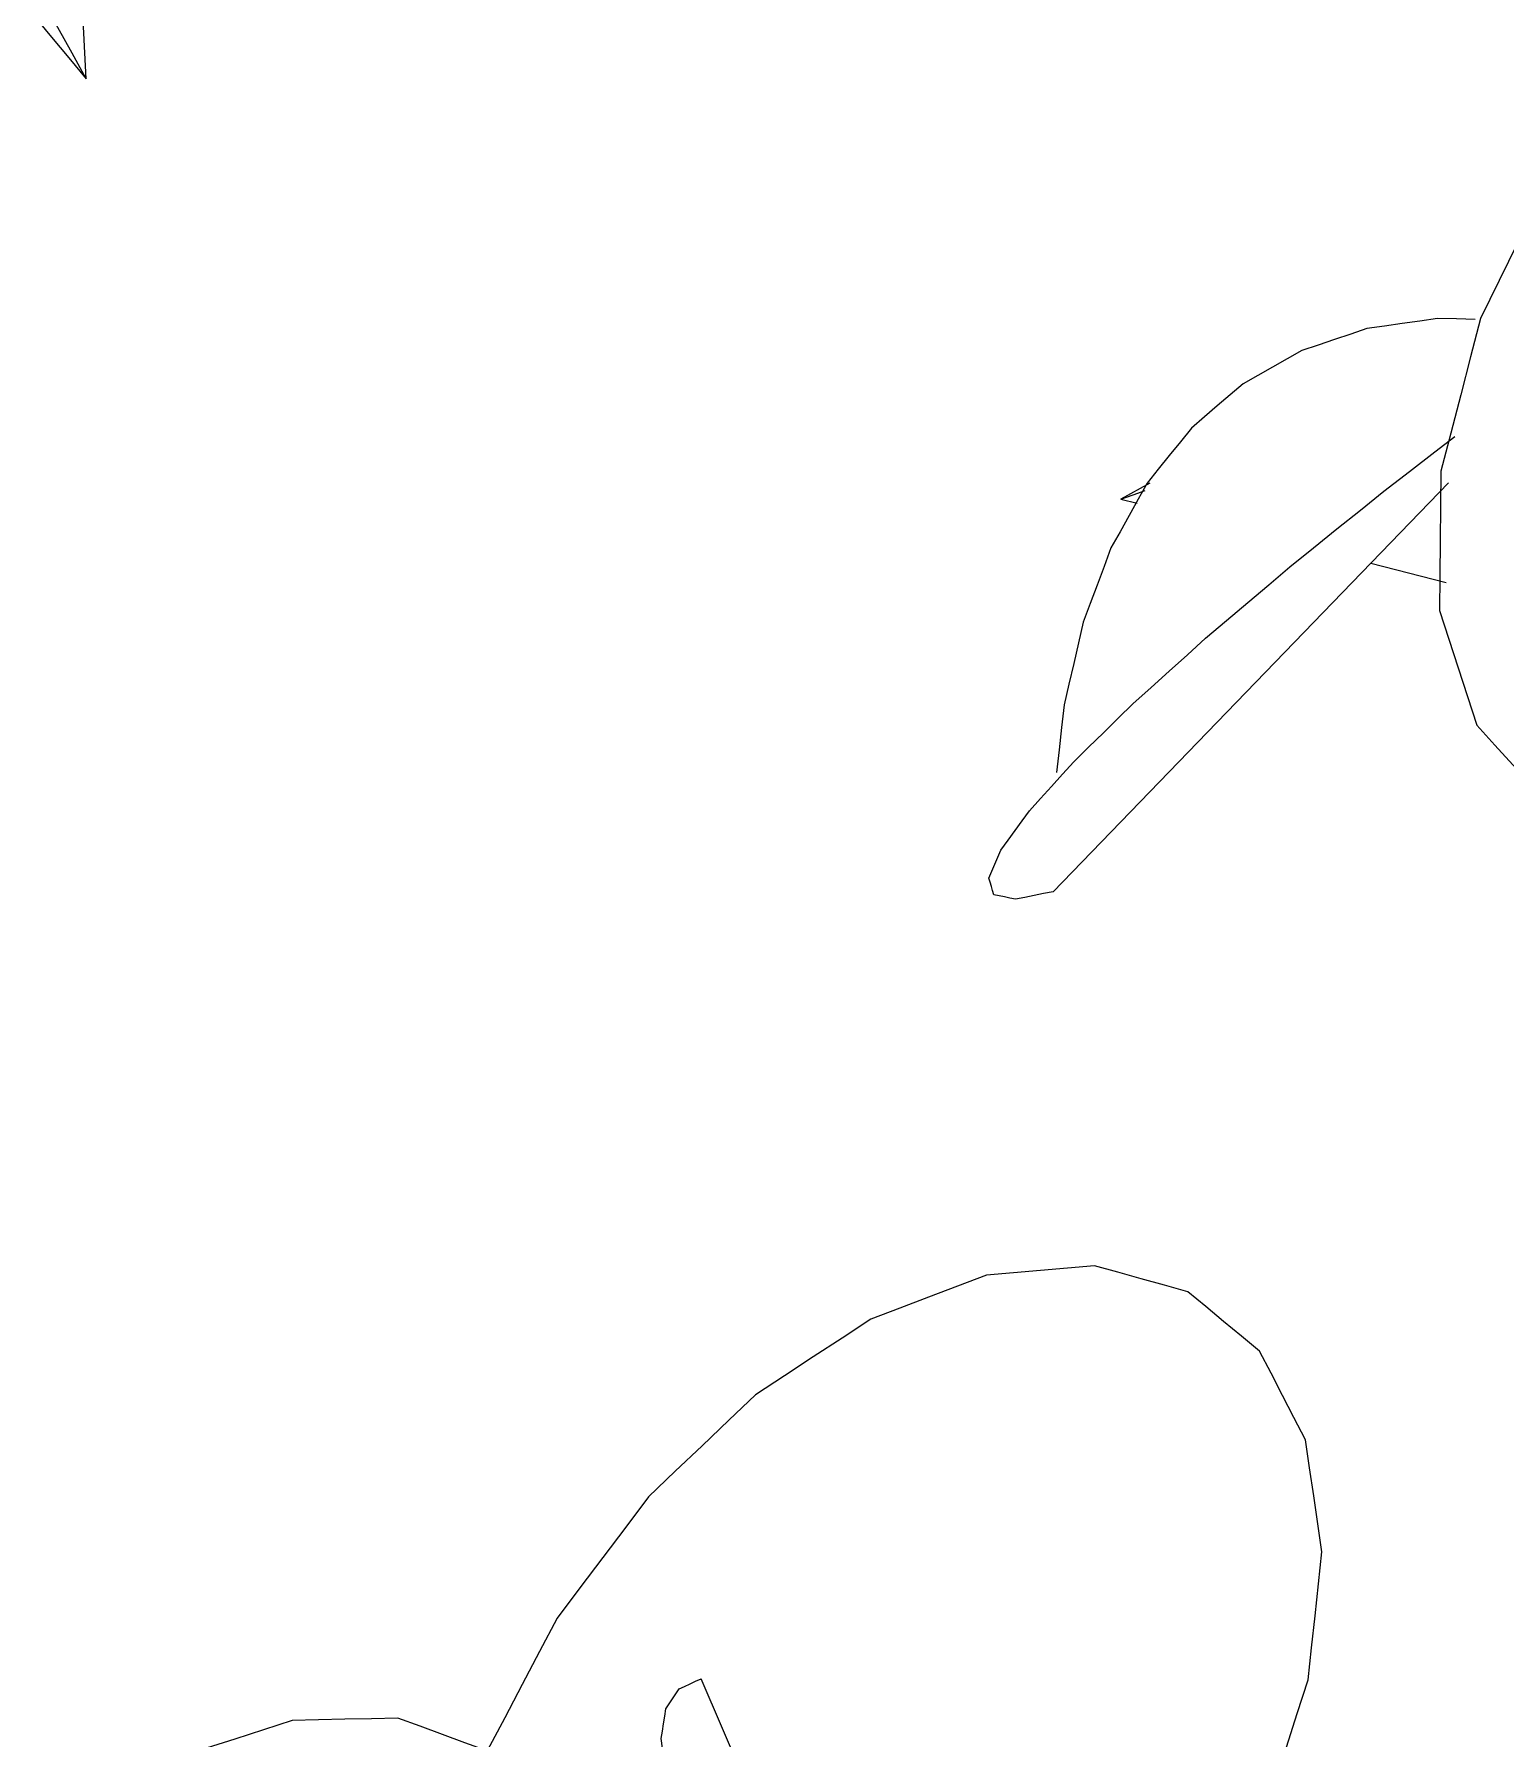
# Model space of a CAD drawing. Header units: metres. Extents: x -18.34 to -13.25, y -25.49 to -16.26.
# Drawn here: x -15.1419 to -15.0829, y -21.3513 to -21.2829 of the extents above; entities that cross this region are included whole.
import ezdxf

# ---------------------------------------------------------------- set-up
doc = ezdxf.new("R2010")
doc.units = ezdxf.units.M
doc.layers.add('Importações nas famílias', color=7, linetype='Continuous', lineweight=5)
doc.layers.add('Vegetação', color=7, linetype='Continuous', lineweight=5)

# ---------------------------------------------------------------- blocks, each defined once
blk = doc.blocks.new('Planta_pergolado_12200 - plantas pergolado_skp_Component_12-V3388-Pavimento 02 - Executivo')
at = {"layer": 'Importações nas famílias', "color": 9, "flags": 128}
for points in [[(0.166319, 0.03101), (0.16551, 0.030566), (0.164672, 0.030106)], [(0.164672, 0.030106), (0.163927, 0.029542), (0.163182, 0.028978), (0.162438, 0.028414), (0.161693, 0.02785)], [(0.161693, 0.02785), (0.16106, 0.027195), (0.160428, 0.02654), (0.159795, 0.025885), (0.159162, 0.02523)], [(0.159162, 0.02523), (0.158656, 0.024499), (0.158149, 0.023769), (0.157643, 0.023038), (0.157137, 0.022308)], [(0.157137, 0.022308), (0.156769, 0.021519), (0.156401, 0.02073), (0.156033, 0.019942), (0.155665, 0.019153)], [(0.155665, 0.019153), (0.155445, 0.018324), (0.155273, 0.017681)], [(0.155224, 0.017496), (0.155003, 0.016667), (0.154782, 0.015838)], [(0.154782, 0.015838), (0.154714, 0.014989), (0.154645, 0.01414), (0.154577, 0.013291), (0.154508, 0.012442)], [(0.154508, 0.012442), (0.154594, 0.011593), (0.154679, 0.010744), (0.154764, 0.009894), (0.15485, 0.009045)], [(0.15485, 0.009045), (0.155087, 0.008215), (0.155324, 0.007385), (0.155561, 0.006555), (0.155798, 0.005725)], [(0.155798, 0.005725), (0.156182, 0.004934), (0.156565, 0.004143), (0.156949, 0.003352), (0.157332, 0.002561)], [(0.157332, 0.002561), (0.157853, 0.001827), (0.158374, 0.001094)]]:
    blk.add_lwpolyline(points, dxfattribs=at)
blk = doc.blocks.new('Planta_pergolado_12200 - plantas pergolado_skp_Component_16-V3391-Pavimento 02 - Executivo')
blk.add_blockref('Planta_pergolado_12200 - plantas pergolado_skp_Component_12-V3388-Pavimento 02 - Executivo', (0, 0))
blk = doc.blocks.new('Planta_pergolado_12200 - plantas pergolado_skp_-V3395-Pavimento 02 - Executivo')
blk.add_blockref('Planta_pergolado_12200 - plantas pergolado_skp_Component_16-V3391-Pavimento 02 - Executivo', (0, 0))
blk = doc.blocks.new('Planta_pergolado_12200 - plantas pergolado_skp_-V3396-Pavimento 02 - Executivo')
at = {"xscale": 1.254472261797389, "yscale": 1.254472261797389, "zscale": 1.254472261797389, "rotation": 44.99999999999149}
blk.add_blockref('Planta_pergolado_12200 - plantas pergolado_skp_-V3395-Pavimento 02 - Executivo', (0.101937, -0.102346), dxfattribs=at)
blk = doc.blocks.new('Planta_pergolado_12200 - plantas pergolado_skp_Component_12-V128-Pavimento 02 - Executivo')
at = {"layer": 'Importações nas famílias', "color": 9}
for p, q in [((0.139728, 0.033131), (0.144312, 0.036563)), ((0.140108, 0.03472), (0.140926, 0.035107)), ((0.124402, 0.021655), (0.126268, 0.023052)), ((0.118394, 0.018006), (0.118225, 0.01703)), ((0.118225, 0.01703), (0.118628, 0.017332))]:
    blk.add_line(p, q, dxfattribs=at)
at = {"layer": 'Importações nas famílias', "color": 9, "flags": 128}
for points in [[(0.141649, 0.037965), (0.140953, 0.038168), (0.140257, 0.03837), (0.139562, 0.038573)], [(0.144312, 0.036563), (0.143646, 0.036914), (0.142981, 0.037264), (0.142315, 0.037615), (0.141649, 0.037965)], [(0.140926, 0.035107), (0.141772, 0.035471), (0.142619, 0.035835), (0.143466, 0.036199), (0.144312, 0.036563)], [(0.118225, 0.01703), (0.11835, 0.017394), (0.118476, 0.017758)]]:
    blk.add_lwpolyline(points, dxfattribs=at)
blk = doc.blocks.new('Planta_pergolado_12200 - plantas pergolado_skp_Component_12-V129-Pavimento 02 - Executivo')
at = {"layer": 'Importações nas famílias', "color": 9}
for p, q in [((0.168039, 0.023322), (0.171514, 0.03287)), ((0.163492, 0.013721), (0.16367, 0.014256)), ((0.159925, 0.001027), (0.164482, 0.013548))]:
    blk.add_line(p, q, dxfattribs=at)
at = {"layer": 'Importações nas famílias', "color": 9, "flags": 128}
for points in [[(0.170805, 0.031897), (0.171023, 0.032255), (0.171242, 0.032612)], [(0.169865, 0.030127), (0.1701, 0.030569), (0.170335, 0.031012), (0.17057, 0.031454), (0.170805, 0.031897)], [(0.166319, 0.03101), (0.16551, 0.030566), (0.164672, 0.030106)], [(0.164672, 0.030106), (0.163927, 0.029542), (0.163182, 0.028978), (0.162438, 0.028414), (0.161693, 0.02785)], [(0.168871, 0.028037), (0.169119, 0.02856), (0.169368, 0.029082), (0.169616, 0.029605), (0.169865, 0.030127)], [(0.161693, 0.02785), (0.16106, 0.027195), (0.160428, 0.02654), (0.159795, 0.025885), (0.159162, 0.02523)], [(0.167834, 0.025652), (0.168093, 0.026248), (0.168352, 0.026845), (0.168612, 0.027441), (0.168871, 0.028037)], [(0.16679, 0.023056), (0.167033, 0.023661), (0.1673, 0.024324), (0.167567, 0.024988), (0.167834, 0.025652)], [(0.159162, 0.02523), (0.158656, 0.024499), (0.158149, 0.023769), (0.157643, 0.023038), (0.157137, 0.022308)], [(0.157137, 0.022308), (0.156769, 0.021519), (0.156401, 0.02073), (0.156033, 0.019942), (0.155665, 0.019153)], [(0.155665, 0.019153), (0.155445, 0.018324), (0.155224, 0.017496), (0.155003, 0.016667), (0.154782, 0.015838)], [(0.154782, 0.015838), (0.154714, 0.014989), (0.154645, 0.01414), (0.154577, 0.013291), (0.154508, 0.012442)], [(0.162418, 0.010307), (0.162687, 0.011161), (0.162955, 0.012014), (0.163223, 0.012868), (0.163492, 0.013721)], [(0.154508, 0.012442), (0.154594, 0.011593), (0.154679, 0.010744), (0.154764, 0.009894), (0.15485, 0.009045)], [(0.161373, 0.006794), (0.161634, 0.007672), (0.161896, 0.008551), (0.162157, 0.009429), (0.162418, 0.010307)], [(0.15485, 0.009045), (0.155087, 0.008215), (0.155324, 0.007385), (0.155561, 0.006555), (0.155798, 0.005725)], [(0.160369, 0.003221), (0.16062, 0.004114), (0.160871, 0.005007), (0.161122, 0.005901), (0.161373, 0.006794)], [(0.155798, 0.005725), (0.156182, 0.004934), (0.156565, 0.004143), (0.156949, 0.003352), (0.157332, 0.002561)], [(0.159892, 0.001424), (0.16013, 0.002322), (0.160369, 0.003221)], [(0.157332, 0.002561), (0.157853, 0.001827), (0.158374, 0.001094)]]:
    blk.add_lwpolyline(points, dxfattribs=at)
blk = doc.blocks.new('Planta_pergolado_12200 - plantas pergolado_skp_Component_16-V3467-Pavimento 02 - Executivo')
for name in ['Planta_pergolado_12200 - plantas pergolado_skp_Component_12-V128-Pavimento 02 - Executivo', 'Planta_pergolado_12200 - plantas pergolado_skp_Component_12-V129-Pavimento 02 - Executivo']:
    blk.add_blockref(name, (0, 0))
blk = doc.blocks.new('Planta_pergolado_12200 - plantas pergolado_skp_-V3473-Pavimento 02 - Executivo')
blk.add_blockref('Planta_pergolado_12200 - plantas pergolado_skp_Component_16-V3467-Pavimento 02 - Executivo', (0, 0))
blk = doc.blocks.new('Planta_pergolado_12200 - plantas pergolado_skp_-V3474-Pavimento 02 - Executivo')
at = {"xscale": 1.254472261797389, "yscale": 1.254472261797389, "zscale": 1.254472261797389, "rotation": 44.99999999999149}
blk.add_blockref('Planta_pergolado_12200 - plantas pergolado_skp_-V3473-Pavimento 02 - Executivo', (0.101937, -0.102346), dxfattribs=at)
blk = doc.blocks.new('Planta_pergolado_12200 - plantas pergolado_skp_-V3475-Pavimento 02 - Executivo')
at = {"rotation": 89.9999999999999}
for name in ['Planta_pergolado_12200 - plantas pergolado_skp_-V3474-Pavimento 02 - Executivo', 'Planta_pergolado_12200 - plantas pergolado_skp_-V3396-Pavimento 02 - Executivo']:
    blk.add_blockref(name, (0.696245, 0.01573), dxfattribs=at)
blk = doc.blocks.new('Planta_pergolado_12200 - plantas pergolado_skp_Component_17-V3931-Pavimento 02 - Executivo')
at = {"layer": 'Importações nas famílias', "color": 9, "flags": 128}
for points in [[(-0.313583, 0.347997), (-0.31473, 0.347625), (-0.315878, 0.347252), (-0.317025, 0.34688), (-0.318173, 0.346507)], [(-0.30799, 0.347946), (-0.309388, 0.347959), (-0.310787, 0.347972), (-0.312185, 0.347985), (-0.313583, 0.347997)], [(-0.301874, 0.346357), (-0.303403, 0.346754), (-0.304932, 0.347151), (-0.306461, 0.347549), (-0.30799, 0.347946)], [(-0.318173, 0.346507), (-0.318972, 0.345781), (-0.319771, 0.345055), (-0.32057, 0.344329), (-0.321369, 0.343602)], [(-0.295757, 0.343366), (-0.297286, 0.344114), (-0.298815, 0.344861), (-0.300345, 0.345609), (-0.301874, 0.346357)]]:
    blk.add_lwpolyline(points, dxfattribs=at)
blk = doc.blocks.new('Planta_pergolado_12200 - plantas pergolado_skp_Component_16-V3932-Pavimento 02 - Executivo')
blk.add_blockref('Planta_pergolado_12200 - plantas pergolado_skp_Component_17-V3931-Pavimento 02 - Executivo', (0, 0))
blk = doc.blocks.new('Planta_pergolado_12200 - plantas pergolado_skp_Component_12-V727-Pavimento 02 - Executivo')
at = {"layer": 'Importações nas famílias', "color": 9}
blk.add_line((-0.308457, -0.347645), (-0.324856, -0.363501), dxfattribs=at)
at = {"layer": 'Importações nas famílias', "color": 9, "flags": 128}
for points in [[(-0.301905, -0.346566), (-0.301888, -0.347323), (-0.30187, -0.348079)], [(-0.308789, -0.350229), (-0.308004, -0.34921), (-0.307219, -0.34819), (-0.306598, -0.347385)], [(-0.30187, -0.348079), (-0.301972, -0.348787), (-0.302073, -0.349496), (-0.302174, -0.350204), (-0.302275, -0.350913)], [(-0.311827, -0.354003), (-0.311068, -0.35306), (-0.310308, -0.352116), (-0.309548, -0.351172), (-0.308789, -0.350229)], [(-0.302275, -0.350913), (-0.302494, -0.351565), (-0.302712, -0.352217), (-0.302931, -0.352869), (-0.303149, -0.353522)], [(-0.314694, -0.357387), (-0.313977, -0.356541), (-0.31326, -0.355695), (-0.312544, -0.354849), (-0.311827, -0.354003)], [(-0.303149, -0.353522), (-0.303483, -0.354111), (-0.303816, -0.3547), (-0.30415, -0.355289), (-0.304483, -0.355878)], [(-0.304483, -0.355878), (-0.304928, -0.356397), (-0.305373, -0.356916), (-0.305817, -0.357435), (-0.306262, -0.357954)], [(-0.31732, -0.360299), (-0.316664, -0.359571), (-0.316007, -0.358843), (-0.31535, -0.358115), (-0.314694, -0.357387)], [(-0.306262, -0.357954), (-0.306813, -0.358398), (-0.307364, -0.358842), (-0.307915, -0.359285), (-0.308466, -0.359729)], [(-0.308466, -0.359729), (-0.309117, -0.360092), (-0.309768, -0.360455), (-0.310419, -0.360818), (-0.31107, -0.361181)], [(-0.319646, -0.362673), (-0.319064, -0.36208), (-0.318483, -0.361486), (-0.317902, -0.360893), (-0.31732, -0.360299)], [(-0.31107, -0.361181), (-0.311814, -0.361459), (-0.312558, -0.361737), (-0.313302, -0.362016), (-0.314046, -0.362294)], [(-0.314046, -0.362294), (-0.314875, -0.362485), (-0.315704, -0.362676), (-0.316532, -0.362867), (-0.317361, -0.363057)], [(-0.321615, -0.364452), (-0.321123, -0.364008), (-0.320631, -0.363563), (-0.320138, -0.363118), (-0.319646, -0.362673)], [(-0.324856, -0.363501), (-0.324932, -0.36388), (-0.325007, -0.364259), (-0.325083, -0.364637), (-0.325158, -0.365016)], [(-0.317361, -0.363057), (-0.318265, -0.363158), (-0.319169, -0.363259), (-0.320074, -0.36336)], [(-0.325158, -0.365016), (-0.325113, -0.365232), (-0.325067, -0.365448), (-0.325021, -0.365664), (-0.324976, -0.36588)], [(-0.323183, -0.365595), (-0.322791, -0.365309), (-0.322399, -0.365024), (-0.322007, -0.364738), (-0.321615, -0.364452)], [(-0.324312, -0.366075), (-0.32403, -0.365955), (-0.323747, -0.365835), (-0.323465, -0.365715), (-0.323183, -0.365595)], [(-0.324976, -0.36588), (-0.32481, -0.365929), (-0.324644, -0.365978), (-0.324478, -0.366026), (-0.324312, -0.366075)]]:
    blk.add_lwpolyline(points, dxfattribs=at)
blk = doc.blocks.new('Planta_pergolado_12200 - plantas pergolado_skp_Component_12-V3933-Pavimento 02 - Executivo')
at = {"layer": 'Importações nas famílias', "color": 9}
for p, q in [((-0.359669, 0.379294), (-0.360752, 0.379851)), ((-0.375937, 0.369206), (-0.356418, 0.377623))]:
    blk.add_line(p, q, dxfattribs=at)
at = {"layer": 'Importações nas famílias', "color": 9, "flags": 128}
for points in [[(-0.372719, 0.383038), (-0.373552, 0.382991), (-0.374385, 0.382945), (-0.375218, 0.382898), (-0.375937, 0.382858)], [(-0.369, 0.38259), (-0.36993, 0.382702), (-0.370859, 0.382814), (-0.371789, 0.382926), (-0.372719, 0.383038)], [(-0.364979, 0.381519), (-0.365984, 0.381787), (-0.36699, 0.382055), (-0.367995, 0.382322), (-0.369, 0.38259)], [(-0.360752, 0.379851), (-0.361809, 0.380268), (-0.362866, 0.380685), (-0.363923, 0.381102), (-0.364979, 0.381519)], [(-0.362297, 0.37852), (-0.361817, 0.378651), (-0.361337, 0.378782), (-0.360858, 0.378913), (-0.360378, 0.379044)], [(-0.360378, 0.379044), (-0.359987, 0.379087), (-0.359597, 0.37913), (-0.359206, 0.379173), (-0.358815, 0.379217)], [(-0.358815, 0.379217), (-0.358518, 0.379171), (-0.358221, 0.379126), (-0.357923, 0.379081), (-0.357626, 0.379035)], [(-0.357626, 0.379035), (-0.357426, 0.378902), (-0.357225, 0.378769), (-0.357025, 0.378636), (-0.356824, 0.378502)], [(-0.364551, 0.377649), (-0.363987, 0.377867), (-0.363424, 0.378084), (-0.36286, 0.378302), (-0.362297, 0.37852)], [(-0.356824, 0.378502), (-0.356722, 0.378282), (-0.356621, 0.378063), (-0.356519, 0.377843), (-0.356418, 0.377623)], [(-0.367115, 0.376442), (-0.366474, 0.376744), (-0.365833, 0.377046), (-0.365192, 0.377347), (-0.364551, 0.377649)], [(-0.36996, 0.374912), (-0.369249, 0.375295), (-0.368537, 0.375677), (-0.367826, 0.37606), (-0.367115, 0.376442)], [(-0.373055, 0.373076), (-0.372281, 0.373535), (-0.371508, 0.373994), (-0.370734, 0.374453), (-0.36996, 0.374912)], [(-0.376044, 0.371161), (-0.375538, 0.371485), (-0.37471, 0.372015), (-0.373883, 0.372546), (-0.373055, 0.373076)]]:
    blk.add_lwpolyline(points, dxfattribs=at)
blk = doc.blocks.new('Planta_pergolado_12200 - plantas pergolado_skp_Component_17-V3934-Pavimento 02 - Executivo')
at = {"layer": 'Importações nas famílias', "color": 9, "flags": 128}
for points in [[(-0.358089, 0.394023), (-0.358462, 0.395173), (-0.358835, 0.396323), (-0.359208, 0.397474), (-0.359581, 0.398624)], [(-0.357998, 0.389785), (-0.358021, 0.390844), (-0.358043, 0.391904), (-0.358066, 0.392963), (-0.358089, 0.394023)], [(-0.359312, 0.386199), (-0.358984, 0.387096), (-0.358655, 0.387992), (-0.358326, 0.388889), (-0.357998, 0.389785)], [(-0.35399, 0.383399), (-0.35532, 0.384099), (-0.356651, 0.384799), (-0.357982, 0.385499), (-0.359312, 0.386199)], [(-0.349117, 0.379727), (-0.350335, 0.380645), (-0.351553, 0.381563), (-0.352771, 0.382481), (-0.35399, 0.383399)], [(-0.345026, 0.375434), (-0.346049, 0.376507), (-0.347071, 0.37758), (-0.348094, 0.378654), (-0.349117, 0.379727)], [(-0.341996, 0.370811), (-0.342753, 0.371967), (-0.343511, 0.373122), (-0.344268, 0.374278), (-0.345026, 0.375434)], [(-0.340233, 0.366174), (-0.340674, 0.367333), (-0.341114, 0.368493), (-0.341555, 0.369652), (-0.341996, 0.370811)], [(-0.339858, 0.36184), (-0.339951, 0.362923), (-0.340045, 0.364007), (-0.340139, 0.365091), (-0.340233, 0.366174)], [(-0.340895, 0.358102), (-0.340636, 0.359037), (-0.340376, 0.359971), (-0.340117, 0.360905), (-0.339858, 0.36184)], [(-0.343275, 0.355217), (-0.34268, 0.355938), (-0.342085, 0.35666), (-0.34149, 0.357381), (-0.340895, 0.358102)], [(-0.361871, 0.355012), (-0.360519, 0.354577), (-0.359166, 0.354143), (-0.357814, 0.353708), (-0.356461, 0.353274)], [(-0.346835, 0.35338), (-0.345945, 0.35384), (-0.345055, 0.354299), (-0.344165, 0.354758), (-0.343275, 0.355217)], [(-0.356461, 0.353274), (-0.355179, 0.353135), (-0.353897, 0.352996), (-0.352615, 0.352857), (-0.351333, 0.352718)], [(-0.351333, 0.352718), (-0.350208, 0.352883), (-0.349084, 0.353049), (-0.347959, 0.353215), (-0.346835, 0.35338)]]:
    blk.add_lwpolyline(points, dxfattribs=at)
blk = doc.blocks.new('Planta_pergolado_12200 - plantas pergolado_skp_Component_16-V3935-Pavimento 02 - Executivo')
for name in ['Planta_pergolado_12200 - plantas pergolado_skp_Component_17-V3934-Pavimento 02 - Executivo', 'Planta_pergolado_12200 - plantas pergolado_skp_Component_12-V3933-Pavimento 02 - Executivo']:
    blk.add_blockref(name, (0, 0))
at = {"extrusion": (0, 0, -1), "zscale": -1.000000000000001, "rotation": 180}
blk.add_blockref('Planta_pergolado_12200 - plantas pergolado_skp_Component_12-V727-Pavimento 02 - Executivo', (0, 0), dxfattribs=at)
blk = doc.blocks.new('Planta_pergolado_12200 - plantas pergolado_skp_-V3951-Pavimento 02 - Executivo')
for name in ['Planta_pergolado_12200 - plantas pergolado_skp_Component_16-V3935-Pavimento 02 - Executivo', 'Planta_pergolado_12200 - plantas pergolado_skp_Component_16-V3932-Pavimento 02 - Executivo']:
    blk.add_blockref(name, (0, 0))
blk = doc.blocks.new('Planta_pergolado_12200 - plantas pergolado_skp_-V3952-Pavimento 02 - Executivo')
blk.add_blockref('Planta_pergolado_12200 - plantas pergolado_skp_-V3951-Pavimento 02 - Executivo', (0, 0))
blk = doc.blocks.new('Planta_pergolado_12200 - plantas pergolado_skp_-V4061-Pavimento 02 - Executivo')
blk.add_blockref('Planta_pergolado_12200 - plantas pergolado_skp_-V3952-Pavimento 02 - Executivo', (0, 0))
blk = doc.blocks.new('Planta_pergolado_12200 - plantas pergolado_skp_Component_12-V1139-Pavimento 02 - Executivo')
at = {"layer": 'Importações nas famílias', "color": 9}
blk.add_line((-0.292257, -0.40228), (-0.289378, -0.402427), dxfattribs=at)
at = {"layer": 'Importações nas famílias', "color": 9, "flags": 128}
for points in [[(-0.289743, -0.404375), (-0.290581, -0.403676), (-0.291419, -0.402978), (-0.292257, -0.40228)], [(-0.292257, -0.40228), (-0.291229, -0.402852), (-0.290202, -0.403424), (-0.289335, -0.403906)]]:
    blk.add_lwpolyline(points, dxfattribs=at)
blk = doc.blocks.new('Planta_pergolado_12200 - plantas pergolado_skp_Component_16-V4178-Pavimento 02 - Executivo')
at = {"extrusion": (0, 0, -1), "zscale": -1, "rotation": 180}
blk.add_blockref('Planta_pergolado_12200 - plantas pergolado_skp_Component_12-V1139-Pavimento 02 - Executivo', (0, 0), dxfattribs=at)
blk = doc.blocks.new('Planta_pergolado_12200 - plantas pergolado_skp_-V4190-Pavimento 02 - Executivo')
blk.add_blockref('Planta_pergolado_12200 - plantas pergolado_skp_Component_16-V4178-Pavimento 02 - Executivo', (0, 0))
blk = doc.blocks.new('Planta_pergolado_12200 - plantas pergolado_skp_-V4191-Pavimento 02 - Executivo')
blk.add_blockref('Planta_pergolado_12200 - plantas pergolado_skp_-V4190-Pavimento 02 - Executivo', (0, 0))
blk = doc.blocks.new('Planta_pergolado_12200 - plantas pergolado_skp_-V4293-Pavimento 02 - Executivo')
blk.add_blockref('Planta_pergolado_12200 - plantas pergolado_skp_-V4191-Pavimento 02 - Executivo', (0, 0))
blk = doc.blocks.new('Planta_pergolado_12200 - Planta_pergolado_12200-V4294-Pavimento 02 - Executivo')
for name in ['Planta_pergolado_12200 - plantas pergolado_skp_-V4293-Pavimento 02 - Executivo', 'Planta_pergolado_12200 - plantas pergolado_skp_-V4061-Pavimento 02 - Executivo']:
    blk.add_blockref(name, (0, 0))
at = {"xscale": 1.068436298615139, "yscale": 1.068436298615139, "zscale": 1.068436298615139, "rotation": 83.79999999999607}
blk.add_blockref('Planta_pergolado_12200 - plantas pergolado_skp_-V3475-Pavimento 02 - Executivo', (-0.167087, -0.38397), dxfattribs=at)

msp = doc.modelspace()

# ---------------------------------------------------------------- block references
at = {"layer": 'Vegetação', "color": 9, "rotation": 89.99999999999997}
msp.add_blockref('Planta_pergolado_12200 - Planta_pergolado_12200-V4294-Pavimento 02 - Executivo', (-14.737518, -20.992449), dxfattribs=at)

doc.saveas('drawing.dxf')
